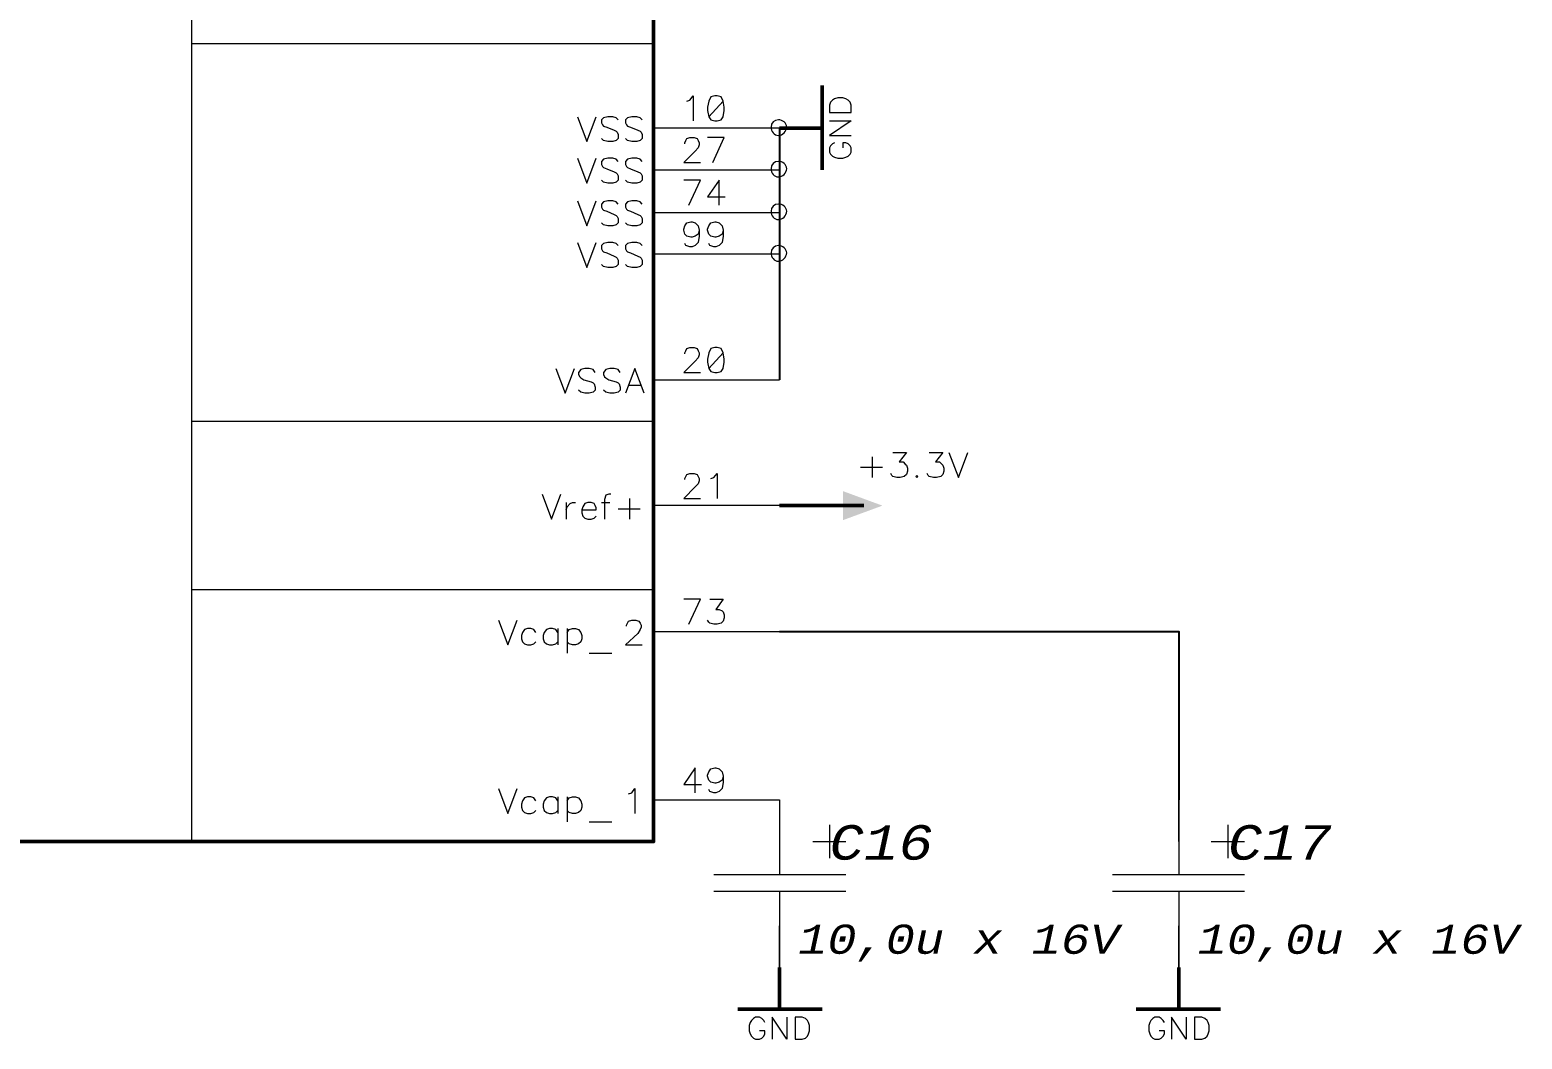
# Model space of a CAD drawing. Header units: millimetres. Extents: x -2024 to 917, y -725 to 13.
# Drawn here: x 814.3 to 874.1, y -170.2 to -129.8 of the extents above; entities that cross this region are included whole.
import ezdxf

# ---------------------------------------------------------------- set-up
doc = ezdxf.new("R2010")
doc.units = ezdxf.units.MM
for name, color, linetype in [('PDF _Геометрия', 7, 'Continuous'), ('PDF _Сплошная заливка', 7, 'Continuous'), ('PDF _Текст', 7, 'Continuous')]:
    doc.layers.add(name, color=color, linetype=linetype)
doc.styles.add('PDF Courier New Italic', font='couri.ttf')

msp = doc.modelspace()

# ---------------------------------------------------------------- linework, layer by layer
at = {"layer": 'PDF _Геометрия', "color": 1, "lineweight": 50}
msp.add_lwpolyline([(839.308, 9.233), (839.308, -162.308), (793.891, -162.308), (793.891, 9.233)], close=True, dxfattribs=at)
at = {"layer": 'PDF _Геометрия', "lineweight": 18}
for points in [[(820.808, 9.233), (820.808, -162.308)], [(839.308, -130.35), (820.808, -130.35)], [(840.641, -132.642), (840.766, -132.6), (840.891, -132.433), (840.891, -133.433)], [(842.1, -132.642), (841.516, -133.267)], [(836.266, -133.267), (836.641, -134.267), (837.016, -133.267)], [(837.891, -133.392), (837.808, -133.308), (837.683, -133.267), (837.475, -133.267), (837.308, -133.308), (837.225, -133.392), (837.225, -133.517), (837.266, -133.6), (837.308, -133.642), (837.433, -133.683), (837.725, -133.808), (837.808, -133.85), (837.85, -133.892), (837.891, -133.975), (837.891, -134.142), (837.808, -134.225), (837.683, -134.267), (837.475, -134.267), (837.308, -134.225), (837.225, -134.142)], [(838.85, -133.392), (838.766, -133.308), (838.641, -133.267), (838.433, -133.267), (838.266, -133.308), (838.183, -133.392), (838.183, -133.517), (838.225, -133.6), (838.266, -133.642), (838.391, -133.683), (838.683, -133.808), (838.766, -133.85), (838.808, -133.892), (838.85, -133.975), (838.85, -134.142), (838.766, -134.225), (838.641, -134.267), (838.433, -134.267), (838.266, -134.225), (838.183, -134.142)], [(846.35, -133.433), (847.225, -133.433), (846.35, -134.017), (847.225, -134.017)], [(840.558, -134.35), (840.558, -134.308), (840.6, -134.225), (840.641, -134.142), (840.766, -134.1), (840.933, -134.1), (841.058, -134.142), (841.1, -134.225), (841.141, -134.308), (841.141, -134.392), (841.1, -134.517), (840.975, -134.642), (840.516, -135.1), (841.183, -135.1)], [(841.683, -135.1), (842.141, -134.1), (841.475, -134.1)], [(846.558, -134.308), (846.475, -134.35), (846.391, -134.433), (846.35, -134.517), (846.35, -134.683), (846.391, -134.767), (846.475, -134.85), (846.558, -134.892), (846.683, -134.933), (846.891, -134.933), (847.016, -134.892), (847.1, -134.85), (847.183, -134.767), (847.225, -134.683), (847.225, -134.517), (847.183, -134.433), (847.1, -134.35), (847.016, -134.308), (846.891, -134.308), (846.891, -134.517)], [(836.266, -134.933), (836.641, -135.933), (837.016, -134.933)], [(837.891, -135.058), (837.808, -134.975), (837.683, -134.933), (837.475, -134.933), (837.308, -134.975), (837.225, -135.058), (837.225, -135.183), (837.266, -135.267), (837.308, -135.308), (837.433, -135.35), (837.725, -135.475), (837.808, -135.517), (837.85, -135.558), (837.891, -135.642), (837.891, -135.808), (837.808, -135.892), (837.683, -135.933), (837.475, -135.933), (837.308, -135.892), (837.225, -135.808)], [(838.85, -135.058), (838.766, -134.975), (838.641, -134.933), (838.433, -134.933), (838.266, -134.975), (838.183, -135.058), (838.183, -135.183), (838.225, -135.267), (838.266, -135.308), (838.391, -135.35), (838.683, -135.475), (838.766, -135.517), (838.808, -135.558), (838.85, -135.642), (838.85, -135.808), (838.766, -135.892), (838.641, -135.933), (838.433, -135.933), (838.266, -135.892), (838.183, -135.808)], [(840.725, -136.808), (841.183, -135.808), (840.516, -135.808)], [(841.933, -136.808), (841.933, -135.808), (841.475, -136.475), (842.183, -136.475)], [(836.266, -136.642), (836.641, -137.642), (837.016, -136.642)], [(837.891, -136.767), (837.808, -136.683), (837.683, -136.642), (837.475, -136.642), (837.308, -136.683), (837.225, -136.767), (837.225, -136.892), (837.266, -136.975), (837.308, -137.017), (837.433, -137.058), (837.725, -137.183), (837.808, -137.225), (837.85, -137.267), (837.891, -137.35), (837.891, -137.517), (837.808, -137.6), (837.683, -137.642), (837.475, -137.642), (837.308, -137.6), (837.225, -137.517)], [(838.85, -136.767), (838.766, -136.683), (838.641, -136.642), (838.433, -136.642), (838.266, -136.683), (838.183, -136.767), (838.183, -136.892), (838.225, -136.975), (838.266, -137.017), (838.391, -137.058), (838.683, -137.183), (838.766, -137.225), (838.808, -137.267), (838.85, -137.35), (838.85, -137.517), (838.766, -137.6), (838.641, -137.642), (838.433, -137.642), (838.266, -137.6), (838.183, -137.517)], [(841.141, -137.808), (841.1, -137.975), (840.975, -138.058), (840.85, -138.1), (840.808, -138.1), (840.641, -138.058), (840.558, -137.975), (840.516, -137.808), (840.516, -137.767), (840.558, -137.642), (840.641, -137.517), (840.808, -137.475), (840.85, -137.475), (840.975, -137.517), (841.1, -137.642), (841.141, -137.808), (841.141, -138.058), (841.1, -138.308), (840.975, -138.433), (840.85, -138.475), (840.766, -138.475), (840.6, -138.433), (840.558, -138.35)], [(842.1, -137.808), (842.058, -137.975), (841.933, -138.058), (841.808, -138.1), (841.766, -138.1), (841.6, -138.058), (841.516, -137.975), (841.475, -137.808), (841.475, -137.767), (841.516, -137.642), (841.6, -137.517), (841.766, -137.475), (841.808, -137.475), (841.933, -137.517), (842.058, -137.642), (842.1, -137.808), (842.1, -138.058), (842.058, -138.308), (841.933, -138.433), (841.808, -138.475), (841.725, -138.475), (841.558, -138.433), (841.516, -138.35)], [(836.266, -138.308), (836.641, -139.308), (837.016, -138.308)], [(837.891, -138.433), (837.808, -138.35), (837.683, -138.308), (837.475, -138.308), (837.308, -138.35), (837.225, -138.433), (837.225, -138.558), (837.266, -138.642), (837.308, -138.683), (837.433, -138.725), (837.725, -138.85), (837.808, -138.892), (837.85, -138.933), (837.891, -139.017), (837.891, -139.183), (837.808, -139.267), (837.683, -139.308), (837.475, -139.308), (837.308, -139.267), (837.225, -139.183)], [(838.85, -138.433), (838.766, -138.35), (838.641, -138.308), (838.433, -138.308), (838.266, -138.35), (838.183, -138.433), (838.183, -138.558), (838.225, -138.642), (838.266, -138.683), (838.391, -138.725), (838.683, -138.85), (838.766, -138.892), (838.808, -138.933), (838.85, -139.017), (838.85, -139.183), (838.766, -139.267), (838.641, -139.308), (838.433, -139.308), (838.266, -139.267), (838.183, -139.183)], [(840.558, -142.767), (840.558, -142.725), (840.6, -142.642), (840.641, -142.558), (840.766, -142.517), (840.933, -142.517), (841.058, -142.558), (841.1, -142.642), (841.141, -142.725), (841.141, -142.808), (841.1, -142.933), (840.975, -143.058), (840.516, -143.517), (841.183, -143.517)], [(842.1, -142.725), (841.516, -143.35)], [(835.391, -143.35), (835.766, -144.35), (836.141, -143.35)], [(836.975, -143.517), (836.891, -143.392), (836.725, -143.35), (836.558, -143.35), (836.391, -143.392), (836.308, -143.517), (836.308, -143.6), (836.35, -143.683), (836.391, -143.725), (836.516, -143.808), (836.808, -143.892), (836.891, -143.933), (836.933, -143.975), (836.975, -144.1), (836.975, -144.225), (836.891, -144.308), (836.725, -144.35), (836.558, -144.35), (836.391, -144.308), (836.308, -144.225)], [(837.975, -143.517), (837.891, -143.392), (837.725, -143.35), (837.558, -143.35), (837.391, -143.392), (837.308, -143.517), (837.308, -143.6), (837.35, -143.683), (837.391, -143.725), (837.516, -143.808), (837.808, -143.892), (837.891, -143.933), (837.933, -143.975), (837.975, -144.1), (837.975, -144.225), (837.891, -144.308), (837.725, -144.35), (837.558, -144.35), (837.391, -144.308), (837.308, -144.225)], [(838.933, -144.35), (838.558, -143.35), (838.183, -144.35)], [(838.308, -144.017), (838.808, -144.017)], [(839.308, -145.475), (820.808, -145.475)], [(848.058, -146.892), (848.058, -147.725)], [(848.891, -146.725), (849.433, -146.725), (849.141, -147.1), (849.308, -147.1), (849.391, -147.183), (849.433, -147.225), (849.475, -147.35), (849.475, -147.475), (849.433, -147.6), (849.35, -147.683), (849.183, -147.725), (849.058, -147.725), (848.891, -147.683), (848.85, -147.642), (848.808, -147.558)], [(850.35, -146.725), (850.891, -146.725), (850.6, -147.1), (850.766, -147.1), (850.85, -147.183), (850.891, -147.225), (850.933, -147.35), (850.933, -147.475), (850.891, -147.6), (850.808, -147.683), (850.641, -147.725), (850.516, -147.725), (850.35, -147.683), (850.308, -147.642), (850.266, -147.558)], [(851.141, -146.725), (851.516, -147.725), (851.891, -146.725)], [(840.558, -147.808), (840.558, -147.767), (840.6, -147.683), (840.641, -147.6), (840.766, -147.558), (840.933, -147.558), (841.058, -147.6), (841.1, -147.683), (841.141, -147.767), (841.141, -147.85), (841.1, -147.975), (840.975, -148.1), (840.516, -148.558), (841.183, -148.558)], [(841.6, -147.767), (841.725, -147.725), (841.85, -147.558), (841.85, -148.558)], [(847.6, -147.308), (848.475, -147.308)], [(834.85, -148.392), (835.225, -149.392), (835.6, -148.392)], [(835.808, -148.725), (835.808, -149.392)], [(835.808, -149.017), (835.85, -148.892), (835.975, -148.767), (836.058, -148.725), (836.183, -148.725)], [(836.433, -149.017), (837.016, -149.017), (837.016, -148.933), (836.975, -148.85), (836.933, -148.767), (836.808, -148.725), (836.683, -148.725), (836.558, -148.767), (836.475, -148.892), (836.433, -149.017), (836.433, -149.142), (836.475, -149.267), (836.558, -149.35), (836.683, -149.392), (836.808, -149.392), (836.933, -149.35), (837.016, -149.267)], [(837.225, -148.725), (837.558, -148.725)], [(837.6, -148.392), (837.516, -148.392), (837.391, -148.433), (837.35, -148.6), (837.35, -149.392)], [(838.35, -148.558), (838.35, -149.392)], [(837.891, -148.975), (838.766, -148.975)], [(839.308, -152.225), (820.808, -152.225)], [(840.725, -153.6), (841.183, -152.6), (840.516, -152.6)], [(841.558, -152.6), (842.1, -152.6), (841.808, -153.017), (841.933, -153.017), (842.058, -153.058), (842.1, -153.1), (842.141, -153.225), (842.141, -153.35), (842.1, -153.475), (842.016, -153.558), (841.85, -153.6), (841.725, -153.6), (841.558, -153.558), (841.516, -153.517), (841.475, -153.433)], [(833.1, -153.433), (833.475, -154.433), (833.85, -153.433)], [(838.225, -153.683), (838.225, -153.642), (838.266, -153.558), (838.308, -153.475), (838.433, -153.433), (838.6, -153.433), (838.725, -153.475), (838.766, -153.558), (838.808, -153.642), (838.808, -153.725), (838.766, -153.808), (838.683, -153.975), (838.183, -154.433), (838.85, -154.433)], [(834.6, -153.933), (834.516, -153.808), (834.391, -153.767), (834.266, -153.767), (834.141, -153.808), (834.058, -153.933), (834.016, -154.058), (834.016, -154.183), (834.058, -154.308), (834.141, -154.392), (834.266, -154.433), (834.391, -154.433), (834.516, -154.392), (834.6, -154.308)], [(835.475, -153.933), (835.391, -153.808), (835.266, -153.767), (835.141, -153.767), (835.016, -153.808), (834.933, -153.933), (834.891, -154.058), (834.891, -154.183), (834.933, -154.308), (835.016, -154.392), (835.141, -154.433), (835.266, -154.433), (835.391, -154.392), (835.475, -154.308)], [(835.475, -153.767), (835.475, -154.433)], [(835.85, -153.767), (835.85, -154.767)], [(835.85, -153.933), (835.933, -153.808), (836.058, -153.767), (836.183, -153.767), (836.308, -153.808), (836.391, -153.933), (836.433, -154.058), (836.433, -154.183), (836.391, -154.308), (836.308, -154.392), (836.183, -154.433), (836.058, -154.433), (835.933, -154.392), (835.85, -154.308)], [(836.725, -154.767), (837.641, -154.767)], [(840.975, -160.35), (840.975, -159.35), (840.516, -160.017), (841.225, -160.017)], [(842.1, -159.683), (842.058, -159.85), (841.933, -159.933), (841.808, -159.975), (841.766, -159.975), (841.6, -159.933), (841.516, -159.85), (841.475, -159.683), (841.475, -159.642), (841.516, -159.517), (841.6, -159.392), (841.766, -159.35), (841.808, -159.35), (841.933, -159.392), (842.058, -159.517), (842.1, -159.683), (842.1, -159.933), (842.058, -160.183), (841.933, -160.308), (841.808, -160.35), (841.725, -160.35), (841.558, -160.308), (841.516, -160.225)], [(833.1, -160.183), (833.475, -161.183), (833.85, -160.183)], [(834.6, -160.683), (834.516, -160.558), (834.391, -160.517), (834.266, -160.517), (834.141, -160.558), (834.058, -160.683), (834.016, -160.808), (834.016, -160.933), (834.058, -161.058), (834.141, -161.142), (834.266, -161.183), (834.391, -161.183), (834.516, -161.142), (834.6, -161.058)], [(835.475, -160.683), (835.391, -160.558), (835.266, -160.517), (835.141, -160.517), (835.016, -160.558), (834.933, -160.683), (834.891, -160.808), (834.891, -160.933), (834.933, -161.058), (835.016, -161.142), (835.141, -161.183), (835.266, -161.183), (835.391, -161.142), (835.475, -161.058)], [(835.475, -160.517), (835.475, -161.183)], [(835.85, -160.517), (835.85, -161.517)], [(835.85, -160.683), (835.933, -160.558), (836.058, -160.517), (836.183, -160.517), (836.308, -160.558), (836.391, -160.683), (836.433, -160.808), (836.433, -160.933), (836.391, -161.058), (836.308, -161.142), (836.183, -161.183), (836.058, -161.183), (835.933, -161.142), (835.85, -161.058)], [(838.308, -160.392), (838.433, -160.35), (838.558, -160.183), (838.558, -161.183)], [(836.725, -161.517), (837.641, -161.517)], [(843.766, -169.558), (843.725, -169.475), (843.641, -169.392), (843.558, -169.35), (843.391, -169.35), (843.308, -169.392), (843.225, -169.475), (843.183, -169.558), (843.141, -169.683), (843.141, -169.892), (843.183, -170.017), (843.225, -170.1), (843.308, -170.183), (843.391, -170.225), (843.558, -170.225), (843.641, -170.183), (843.725, -170.1), (843.766, -170.017), (843.766, -169.892), (843.558, -169.892)], [(844.641, -169.35), (844.641, -170.225), (844.058, -169.35), (844.058, -170.225)], [(859.766, -169.558), (859.725, -169.475), (859.641, -169.392), (859.558, -169.35), (859.391, -169.35), (859.308, -169.392), (859.225, -169.475), (859.183, -169.558), (859.141, -169.683), (859.141, -169.892), (859.183, -170.017), (859.225, -170.1), (859.308, -170.183), (859.391, -170.225), (859.558, -170.225), (859.641, -170.183), (859.725, -170.1), (859.766, -170.017), (859.766, -169.892), (859.558, -169.892)], [(860.641, -169.35), (860.641, -170.225), (860.058, -169.35), (860.058, -170.225)]]:
    msp.add_lwpolyline(points, dxfattribs=at)
at = {"layer": 'PDF _Геометрия', "lineweight": 50}
for points in [[(846.058, -135.392), (846.058, -132.017)], [(846.058, -133.725), (844.35, -133.725)], [(847.725, -148.85), (844.35, -148.85)], [(844.35, -169.017), (844.35, -167.35)], [(860.35, -169.017), (860.35, -167.35)], [(842.683, -169.017), (846.058, -169.017)], [(858.641, -169.017), (862.016, -169.017)]]:
    msp.add_lwpolyline(points, dxfattribs=at)
at = {"layer": 'PDF _Геометрия', "lineweight": 18}
for points in [[(841.766, -132.433), (841.6, -132.475), (841.516, -132.642), (841.475, -132.892), (841.475, -133.017), (841.516, -133.267), (841.6, -133.392), (841.766, -133.433), (841.85, -133.433), (842.016, -133.392), (842.1, -133.267), (842.141, -133.017), (842.141, -132.892), (842.1, -132.642), (842.016, -132.475), (841.85, -132.433)], [(846.35, -133.1), (847.225, -133.1), (847.225, -132.808), (847.183, -132.683), (847.1, -132.6), (847.016, -132.558), (846.891, -132.517), (846.683, -132.517), (846.558, -132.558), (846.475, -132.6), (846.391, -132.683), (846.35, -132.808)], [(841.766, -142.517), (841.6, -142.558), (841.516, -142.725), (841.475, -142.975), (841.475, -143.1), (841.516, -143.35), (841.6, -143.475), (841.766, -143.517), (841.85, -143.517), (842.016, -143.475), (842.1, -143.35), (842.141, -143.1), (842.141, -142.975), (842.1, -142.725), (842.016, -142.558), (841.85, -142.517)], [(849.85, -147.642), (849.808, -147.683), (849.85, -147.725), (849.891, -147.683)], [(844.975, -169.35), (844.975, -170.225), (845.266, -170.225), (845.391, -170.183), (845.475, -170.1), (845.516, -170.017), (845.558, -169.892), (845.558, -169.683), (845.516, -169.558), (845.475, -169.475), (845.391, -169.392), (845.266, -169.35)], [(860.975, -169.35), (860.975, -170.225), (861.266, -170.225), (861.391, -170.183), (861.475, -170.1), (861.516, -170.017), (861.558, -169.892), (861.558, -169.683), (861.516, -169.558), (861.475, -169.475), (861.391, -169.392), (861.266, -169.35)]]:
    msp.add_lwpolyline(points, close=True, dxfattribs=at)
at = {"layer": 'PDF _Геометрия', "lineweight": 5}
for points in [[(846.058, -133.725), (844.35, -133.725), (839.308, -133.725)], [(839.308, -135.392), (844.35, -135.392)], [(839.308, -137.1), (844.35, -137.1)], [(839.308, -138.767), (844.35, -138.767)], [(839.308, -143.808), (844.35, -143.808)], [(846.058, -148.85), (844.35, -148.85), (839.308, -148.85)], [(839.308, -153.892), (844.35, -153.892)], [(839.308, -160.642), (844.35, -160.642), (844.35, -162.308)], [(860.35, -162.308), (860.35, -160.642)], [(844.35, -169.017), (844.35, -167.35), (844.35, -165.683)], [(860.35, -169.017), (860.35, -167.35), (860.35, -165.683)]]:
    msp.add_lwpolyline(points, dxfattribs=at)
at = {"layer": 'PDF _Геометрия', "lineweight": 25}
for points in [[(844.35, -133.725), (844.35, -135.392), (844.35, -137.1), (844.35, -138.767), (844.35, -143.808)], [(844.35, -153.892), (860.35, -153.892), (860.35, -160.642)]]:
    msp.add_lwpolyline(points, dxfattribs=at)
at = {"layer": 'PDF _Геометрия', "lineweight": 13}
for points in [[(844.35, -160.642), (844.35, -163.6)], [(860.35, -160.642), (860.35, -163.6)], [(846.35, -161.642), (846.35, -162.975)], [(862.308, -161.642), (862.308, -162.975)], [(845.683, -162.308), (847.016, -162.308)], [(861.641, -162.308), (862.975, -162.308)], [(847.016, -163.642), (841.725, -163.642)], [(862.975, -163.642), (857.683, -163.642)], [(847.016, -164.308), (841.725, -164.308)], [(844.35, -164.308), (844.35, -167.35)], [(862.975, -164.308), (857.683, -164.308)], [(860.35, -164.308), (860.35, -167.35)]]:
    msp.add_lwpolyline(points, dxfattribs=at)
at = {"layer": 'PDF _Геометрия', "lineweight": 5}
for points in [[(844.308, -133.392), (844.141, -133.392), (844.016, -133.517), (844.016, -133.683)], [(844.016, -133.683), (844.016, -133.85), (844.141, -134.017), (844.308, -134.017)], [(844.641, -133.683), (844.641, -133.517), (844.475, -133.392), (844.308, -133.392)], [(844.308, -134.017), (844.475, -134.017), (844.641, -133.85), (844.641, -133.683)], [(844.308, -135.058), (844.141, -135.058), (844.016, -135.183), (844.016, -135.35)], [(844.641, -135.35), (844.641, -135.183), (844.475, -135.058), (844.308, -135.058)], [(844.016, -135.35), (844.016, -135.517), (844.141, -135.683), (844.308, -135.683)], [(844.308, -135.683), (844.475, -135.683), (844.641, -135.517), (844.641, -135.35)], [(844.308, -136.767), (844.141, -136.767), (844.016, -136.892), (844.016, -137.058)], [(844.641, -137.058), (844.641, -136.892), (844.475, -136.767), (844.308, -136.767)], [(844.016, -137.058), (844.016, -137.225), (844.141, -137.392), (844.308, -137.392)], [(844.308, -137.392), (844.475, -137.392), (844.641, -137.225), (844.641, -137.058)], [(844.308, -138.433), (844.141, -138.433), (844.016, -138.558), (844.016, -138.725)], [(844.641, -138.725), (844.641, -138.558), (844.475, -138.433), (844.308, -138.433)], [(844.016, -138.725), (844.016, -138.892), (844.141, -139.058), (844.308, -139.058)], [(844.308, -139.058), (844.475, -139.058), (844.641, -138.892), (844.641, -138.725)]]:
    msp.add_open_spline(points, degree=3, dxfattribs=at)
at = {"layer": 'PDF _Сплошная заливка', "lineweight": 5, "transparency": 33554559}
msp.add_solid([(848.475, -148.85), (846.891, -148.267), (846.891, -149.433)], dxfattribs=at)

# ---------------------------------------------------------------- texts
at = {"layer": 'PDF _Текст', "attachment_point": 7, "style": 'PDF Courier New Italic'}
for s, insert, char_height in [('C16', (846.35, -163.054), 1.3806), ('C17', (862.308, -163.054), 1.3806), ('10,0u x 16V', (845.1, -167.118), 1.16638), ('10,0u x 16V', (861.1, -167.118), 1.16638)]:
    msp.add_mtext(s, dxfattribs=dict(at, insert=insert, char_height=char_height))

doc.saveas('drawing.dxf')
